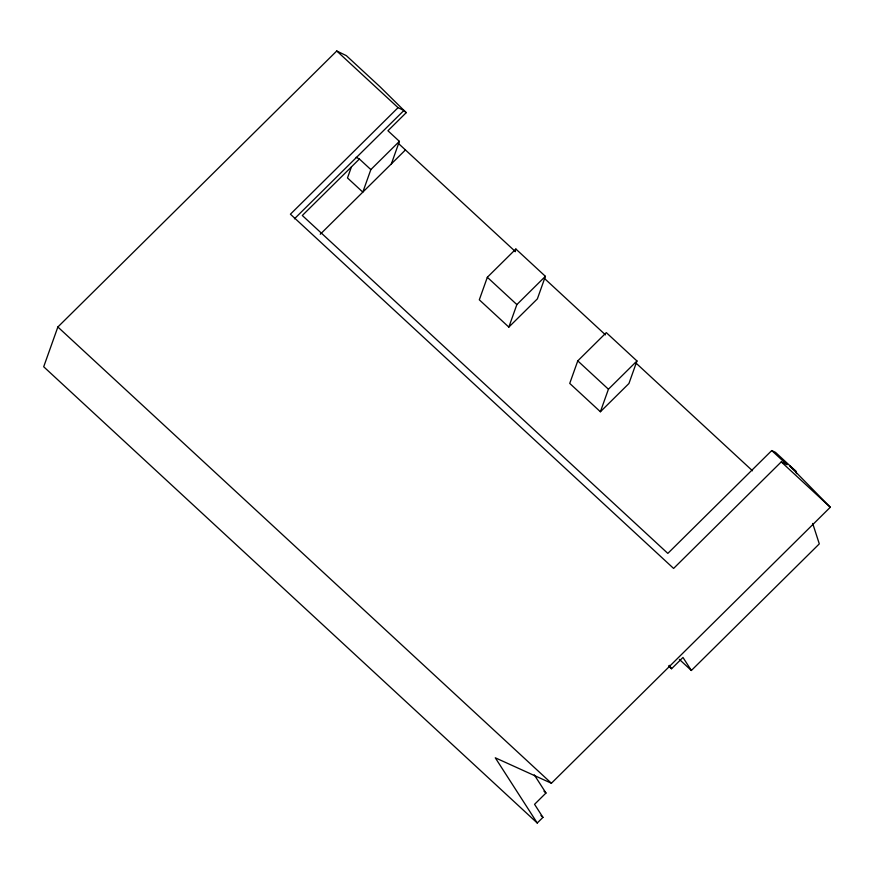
<?xml version="1.0" encoding="UTF-8"?>
<svg xmlns="http://www.w3.org/2000/svg" width="874" height="874" viewBox="0 0 874 874"><rect width="100%" height="100%" fill="white"/><g stroke="black" fill="none" stroke-linecap="round" stroke-linejoin="round"><path stroke-width="1.31" d="M391.366 163.875L399.385 141.348L387.936 130.761L406.224 112.659L380.179 86.919L346.355 55.652L336.752 50.987L57.859 326.996L43.7 366.763L537.248 823.013L542.951 817.365L534.56 804.32L545.977 793.024L534.298 774.877M351.49 166.726L347.491 177.946L362.819 192.127L370.849 169.589L399.385 141.348M487.331 277.276L479.313 299.815L508.832 327.105L537.379 298.864L545.398 276.326L515.879 249.035L487.331 277.276L516.862 304.578L508.832 327.105M514.983 251.537L515.879 249.035M577.769 360.875L569.739 383.413L600.394 411.752L628.941 383.5L636.96 360.973L606.305 332.633L577.769 360.875L608.424 389.214L600.394 411.752M406.224 112.659L403.886 110.485L398.063 107.666L290.419 214.196L673.603 568.428L781.247 461.898L787.07 464.728L771.742 450.558L667.823 553.395L302.317 215.496L359.4 159.002L370.849 169.589M294.418 218.828L403.886 110.485M320.255 234.254L405.438 149.946L515.463 251.657M516.862 304.578L545.398 276.326M608.424 389.214L636.96 360.973M537.248 823.013L495.274 757.791L551.407 783.246L830.3 507.237L789.976 466.137L795.755 471.097L796.585 473.653M668.566 665.977L671.56 668.741L682.976 657.445L691.367 670.489L819.299 543.879L812.689 523.45M771.742 450.558L775.522 452.393L795.755 471.097M356.133 157.309L359.4 159.002M336.752 50.987L398.063 107.666M781.247 461.898L830.3 507.237M544.469 278.467L605.474 334.873M635.485 362.612L752.503 470.791M398.468 143.489L405.438 149.946M679.349 659.378L691.367 670.489M57.859 326.996L551.407 783.246M543.978 791.178L545.977 793.024M540.951 815.518L542.951 817.365M669.364 665.332L671.56 668.741"/></g></svg>
